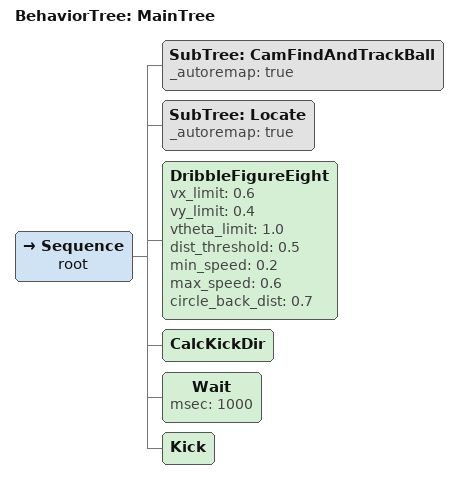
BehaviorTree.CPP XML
<root BTCPP_format="4">
    <include path="./subtrees/cam_find_and_track_ball.xml" />
    <include path="./subtrees/locate.xml" />

    <BehaviorTree ID="MainTree">
        <Sequence name="root">
            <SubTree ID="CamFindAndTrackBall" _autoremap="true" />
            <SubTree ID="Locate" _autoremap="true" />

            <DribbleFigureEight
                vx_limit="0.6"
                vy_limit="0.4"
                vtheta_limit="1.0"
                dist_threshold="0.5"
                min_speed="0.2"
                max_speed="0.6"
                circle_back_dist="0.7"
            />

            <CalcKickDir />
            <Wait msec="1000" />
            <Kick />
        </Sequence>
    </BehaviorTree>
</root>
